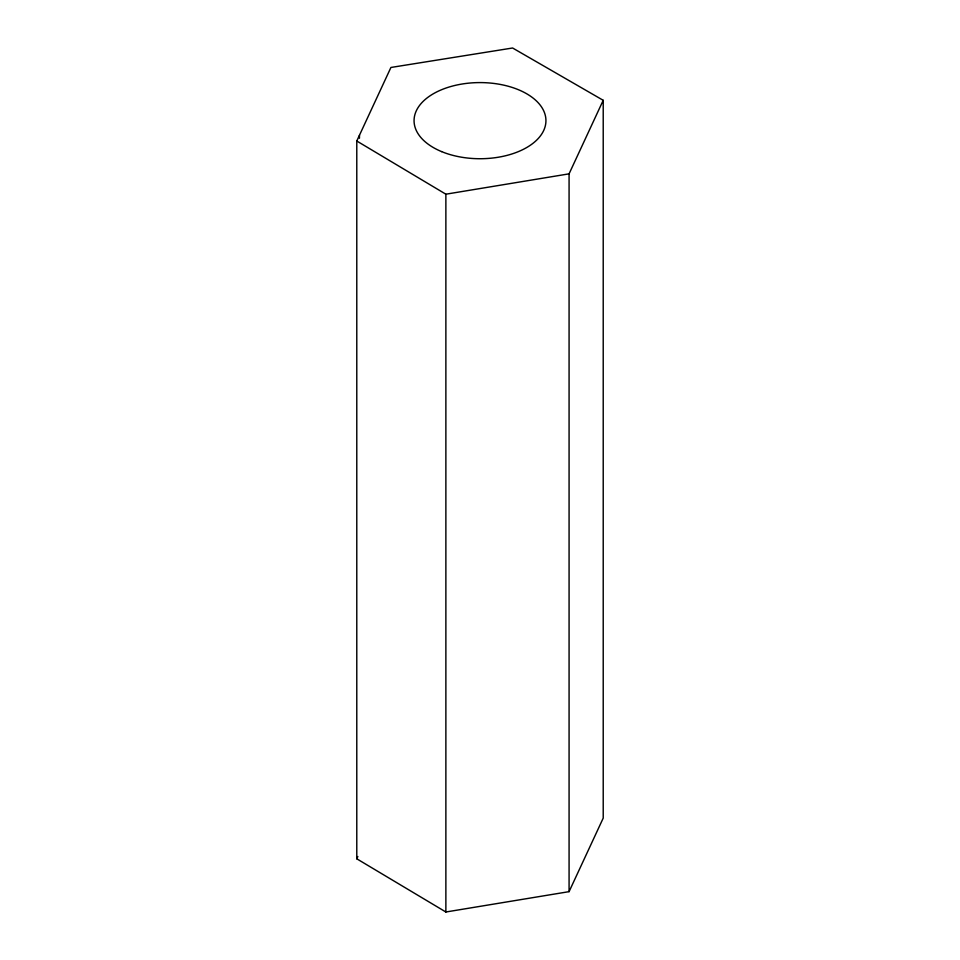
<?xml version="1.0" encoding="UTF-8"?>
<svg xmlns="http://www.w3.org/2000/svg" width="960" height="960" viewBox="0 0 960 960"><rect width="100%" height="100%" fill="white"/><g stroke="black" fill="none" stroke-linecap="round" stroke-linejoin="round"><path stroke-width="1.44" d="M356.784 141.012L390.924 67.464L512.604 48L603.216 100.308L603.216 818.112L569.076 891.648L445.872 912L356.784 858.804L356.784 141.012L445.872 194.196L569.076 173.844L603.216 100.308M356.784 858.804L357.852 856.512M569.076 173.844L569.076 891.648M445.872 194.196L445.872 912M359.46 135.264L359.46 138.264M441.588 151.596A65.928 38.064 0 0 0 545.616 124.392A65.928 38.064 0 0 0 452.796 85.98A65.928 38.064 0 0 0 441.588 151.596"/></g></svg>
